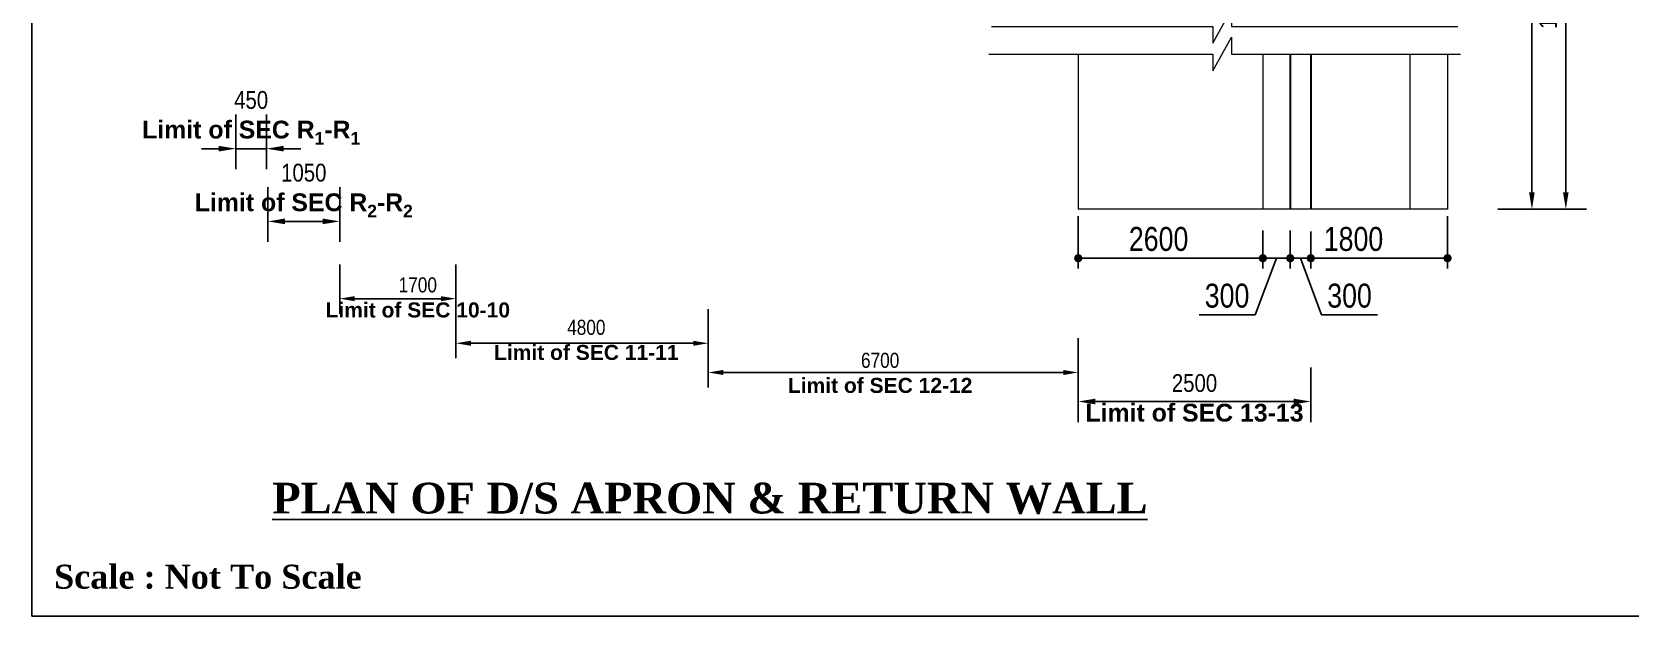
# Model space of a CAD drawing. Extents: x -119161 to 3778985, y -718511 to -30958.
# Drawn here: x 3088952 to 3112321, y -272810 to -264270 of the extents above; entities that cross this region are included whole.
import ezdxf

# ---------------------------------------------------------------- set-up
doc = ezdxf.new("R2010")
doc.units = 0
doc.header["$MEASUREMENT"] = 0
doc.linetypes.add('DASHED2', pattern=[9.525, 6.35, -3.175])
doc.linetypes.add('HIDDEN', pattern=[0.375, 0.25, -0.125])
doc.layers.get('0').update_dxf_attribs({"linetype": 'CONTINUOUS'})
doc.layers.get('DEFPOINTS').update_dxf_attribs({"linetype": 'CONTINUOUS'})
doc.layers.add('Dim', color=7, linetype='CONTINUOUS', lineweight=9)
doc.layers.add('Dimension', color=8, linetype='CONTINUOUS', lineweight=18)
for name, color, linetype in [('DOTTED', 240, 'DASHED2'), ('LINE', 7, 'CONTINUOUS'), ('TEXT', 10, 'CONTINUOUS'), ('TXT', 7, 'CONTINUOUS')]:
    doc.layers.add(name, color=color, linetype=linetype)
doc.styles.add('ARIAL', font='ARIALN.TTF')
doc.styles.add('DIM', font='isocp3.shx')
doc.styles.add('SH-T2', font='arial.ttf', dxfattribs={"width": 0.8})
doc.styles.get("Standard").update_dxf_attribs({"font": 'times.ttf', "height": 250})
doc.linetypes.add('ZIGZAG', pattern='A,0.0001,-0.2,[131,ltypeshp.shx,S=0.2,R=0,X=-0.2,Y=0],-0.4,[131,ltypeshp.shx,S=0.2,R=180,X=0.2,Y=0],-0.2', length=0.8001)
doc.dimstyles.new('dim_240', dxfattribs={"dimtxt": 480, "dimasz": 480, "dimexe": 300, "dimexo": 200, "dimgap": 200, "dimtad": 1, "dimdec": 0, "dimzin": 0, "dimdsep": 46, "dimtxsty": 'DIM', "dimcen": 350, "dimclrd": 5, "dimclre": 5, "dimclrt": 7, "dimadec": 0, "dimazin": 0, "dimtfac": 1, "dimtdec": 0, "dimtmove": 0, "dimatfit": 3, "dimfxl": 20, "dimtolj": 1, "dimtzin": 0, "dimarcsym": 0})
doc.dimstyles.new('dim_250', dxfattribs={"dimtxt": 500, "dimasz": 500, "dimexe": 500, "dimexo": 100, "dimgap": 150, "dimtad": 1, "dimdec": 0, "dimzin": 0, "dimdsep": 46, "dimtxsty": 'ARIAL', "dimcen": 350, "dimclrd": 5, "dimclre": 5, "dimclrt": 7, "dimadec": 0, "dimazin": 0, "dimtfac": 1, "dimtdec": 0, "dimtmove": 0, "dimatfit": 3, "dimfxl": 500, "dimfxlon": 1, "dimtolj": 1, "dimtzin": 0, "dimarcsym": 0})

# ---------------------------------------------------------------- blocks, each defined once
blk = doc.blocks.new('*D1044')
at = {"layer": 'DEFPOINTS', "color": 0, "lineweight": -2, "ltscale": 50}
for p in [(3111382, -247922), (3111399, -247922), (3109652, -266863)]:
    blk.add_point(p, dxfattribs=at)
at = {"layer": 'Dim', "color": 5, "lineweight": -2, "ltscale": 50}
for p, q in [((3111382, -247922), (3111082, -247922)), ((3111382, -266613), (3111382, -248172)), ((3110882, -266863), (3111682, -266863))]:
    blk.add_line(p, q, dxfattribs=at)
for points in [[(3111340, -248172), (3111423, -248172), (3111382, -247922)], [(3111340, -266613), (3111423, -266613), (3111382, -266863)]]:
    blk.add_solid(points, dxfattribs=at)
at = {"layer": 'Dim', "color": 7, "ltscale": 50, "insert": (3111630, -257371), "char_height": 260, "attachment_point": 5, "rotation": 90, "style": 'ARIAL'}
blk.add_mtext('\\A1;36900', dxfattribs=at)
blk = doc.blocks.new('_Dot')
at = {"color": 0, "linetype": 'ByBlock', "lineweight": -2}
blk.add_line((-0.5, 0), (-1, 0), dxfattribs=at)
at = {"color": 0, "linetype": 'ByBlock', "const_width": 0.5}
blk.add_lwpolyline([(-0.25, 0, 1), (0.25, 0, 1)], format="xyb", close=True, dxfattribs=at)
blk = doc.blocks.new('*D1045')
at = {"layer": 'DEFPOINTS', "color": 0, "lineweight": -2}
for p in [(3107352, -267072), (3107652, -267088), (3107652, -267578)]:
    blk.add_point(p, dxfattribs=at)
at = {"layer": 'Dim', "color": 5, "lineweight": -2}
for p, q in [((3107352, -267172), (3107352, -267728)), ((3107652, -267188), (3107652, -267728)), ((3107232, -267578), (3107112, -267578)), ((3107352, -267578), (3107652, -267578)), ((3107352, -267578), (3107652, -267578)), ((3107502, -267578), (3107811, -268406)), ((3107772, -267578), (3107892, -267578)), ((3107811, -268406), (3108628, -268406))]:
    blk.add_line(p, q, dxfattribs=at)
at = {"layer": 'Dim', "color": 5, "lineweight": -2, "xscale": 120, "yscale": 120, "zscale": 120}
blk.add_blockref('_Dot', (3107352, -267578), dxfattribs=at)
at = {"layer": 'Dim', "color": 5, "lineweight": -2, "xscale": 120, "yscale": 120, "zscale": 120, "rotation": 180}
blk.add_blockref('_Dot', (3107652, -267578), dxfattribs=at)
at = {"layer": 'Dim', "color": 7, "insert": (3108219, -268128), "char_height": 350, "attachment_point": 5, "style": 'SH-T2'}
blk.add_mtext('\\A1;300', dxfattribs=at)
blk = doc.blocks.new('*D1046')
at = {"layer": 'DEFPOINTS', "color": 0, "lineweight": -2}
for p in [(3104252, -266863), (3106952, -267071), (3104252, -267578)]:
    blk.add_point(p, dxfattribs=at)
at = {"layer": 'Dim', "color": 5, "lineweight": -2}
for p, q in [((3104252, -266963), (3104252, -267728)), ((3106952, -267171), (3106952, -267728)), ((3106832, -267578), (3104372, -267578))]:
    blk.add_line(p, q, dxfattribs=at)
at = {"layer": 'Dim', "color": 5, "lineweight": -2, "xscale": 120, "yscale": 120, "zscale": 120, "rotation": 180}
blk.add_blockref('_Dot', (3104252, -267578), dxfattribs=at)
at = {"layer": 'Dim', "color": 5, "lineweight": -2, "xscale": 120, "yscale": 120, "zscale": 120}
blk.add_blockref('_Dot', (3106952, -267578), dxfattribs=at)
at = {"layer": 'Dim', "color": 7, "insert": (3105427, -267299), "char_height": 350, "attachment_point": 5, "style": 'SH-T2'}
blk.add_mtext('\\A1;2600', dxfattribs=at)
blk = doc.blocks.new('*D1047')
at = {"layer": 'DEFPOINTS', "color": 0, "lineweight": -2}
for p in [(3106952, -267071), (3107352, -267072), (3106952, -267578)]:
    blk.add_point(p, dxfattribs=at)
at = {"layer": 'Dim', "color": 5, "lineweight": -2}
for p, q in [((3106952, -267171), (3106952, -267728)), ((3107352, -267172), (3107352, -267728)), ((3106832, -267578), (3106712, -267578)), ((3107152, -267578), (3106837, -268407)), ((3107352, -267578), (3106952, -267578)), ((3107352, -267578), (3106952, -267578)), ((3107472, -267578), (3107592, -267578)), ((3106837, -268407), (3106020, -268407))]:
    blk.add_line(p, q, dxfattribs=at)
at = {"layer": 'Dim', "color": 5, "lineweight": -2, "xscale": 120, "yscale": 120, "zscale": 120}
blk.add_blockref('_Dot', (3106952, -267578), dxfattribs=at)
at = {"layer": 'Dim', "color": 5, "lineweight": -2, "xscale": 120, "yscale": 120, "zscale": 120, "rotation": 180}
blk.add_blockref('_Dot', (3107352, -267578), dxfattribs=at)
at = {"layer": 'Dim', "color": 7, "insert": (3106428, -268128), "char_height": 350, "attachment_point": 5, "style": 'SH-T2'}
blk.add_mtext('\\A1;300', dxfattribs=at)
blk = doc.blocks.new('*D1048')
at = {"layer": 'DEFPOINTS', "color": 0, "lineweight": -2, "ltscale": 50}
for p in [(3092402, -266089), (3093452, -266071), (3092402, -267040)]:
    blk.add_point(p, dxfattribs=at)
at = {"layer": 'Dim', "color": 5, "lineweight": -2, "ltscale": 50}
for p, q in [((3092402, -266540), (3092402, -267340)), ((3093452, -266540), (3093452, -267340)), ((3093202, -267040), (3092652, -267040))]:
    blk.add_line(p, q, dxfattribs=at)
for points in [[(3092652, -266998), (3092652, -267081), (3092402, -267040)], [(3093202, -266998), (3093202, -267081), (3093452, -267040)]]:
    blk.add_solid(points, dxfattribs=at)
at = {"layer": 'Dim', "color": 7, "ltscale": 50, "insert": (3092927, -266588), "char_height": 260, "attachment_point": 5, "style": 'ARIAL'}
blk.add_mtext('\\A1;1050\\P{\\fArial|b1|i0|c0|p34;Limit of SEC R\\H0.7x;\\S^ 2;\\H1.4286x;-R\\H0.7x;\\S^ 2;}', dxfattribs=at)
blk = doc.blocks.new('*D1049')
at = {"layer": 'DEFPOINTS', "color": 0, "lineweight": -2, "ltscale": 50}
for p in [(3107652, -268781), (3104252, -269239), (3104252, -269674)]:
    blk.add_point(p, dxfattribs=at)
at = {"layer": 'Dim', "color": 5, "lineweight": -2, "ltscale": 50}
for p, q in [((3107652, -269174), (3107652, -269974)), ((3104252, -269339), (3104252, -269974)), ((3107402, -269674), (3104502, -269674))]:
    blk.add_line(p, q, dxfattribs=at)
for points in [[(3104502, -269632), (3104502, -269715), (3104252, -269674)], [(3107402, -269632), (3107402, -269715), (3107652, -269674)]]:
    blk.add_solid(points, dxfattribs=at)
at = {"layer": 'Dim', "color": 7, "ltscale": 50, "insert": (3105952, -269622), "char_height": 260, "attachment_point": 5, "style": 'ARIAL'}
blk.add_mtext('\\A1;2500\\P{\\fArial|b1|i0|c0|p34;Limit of SEC 13-13}', dxfattribs=at)
blk = doc.blocks.new('*D1050')
at = {"layer": 'DEFPOINTS', "color": 0, "lineweight": -2, "ltscale": 50}
for p in [(3110886, -261393), (3111264, -261393), (3110143, -266863)]:
    blk.add_point(p, dxfattribs=at)
at = {"layer": 'Dim', "color": 5, "lineweight": -2, "ltscale": 50}
for p, q in [((3111164, -261393), (3110586, -261393)), ((3110886, -266613), (3110886, -261643)), ((3110386, -266863), (3111186, -266863))]:
    blk.add_line(p, q, dxfattribs=at)
for points in [[(3110844, -261643), (3110927, -261643), (3110886, -261393)], [(3110844, -266613), (3110927, -266613), (3110886, -266863)]]:
    blk.add_solid(points, dxfattribs=at)
at = {"layer": 'Dim', "color": 7, "ltscale": 50, "insert": (3111125, -263813), "char_height": 260, "attachment_point": 5, "rotation": 90, "style": 'ARIAL'}
blk.add_mtext('\\A1;12700', dxfattribs=at)
blk = doc.blocks.new('*D1059')
at = {"layer": 'DEFPOINTS', "color": 0, "lineweight": -2}
for p in [(3109652, -266863), (3107652, -267296), (3109652, -267578)]:
    blk.add_point(p, dxfattribs=at)
at = {"layer": 'Dim', "color": 5, "lineweight": -2}
for p, q in [((3109652, -266963), (3109652, -267728)), ((3107652, -267396), (3107652, -267728)), ((3107772, -267578), (3109532, -267578))]:
    blk.add_line(p, q, dxfattribs=at)
at = {"layer": 'Dim', "color": 5, "lineweight": -2, "xscale": 120, "yscale": 120, "zscale": 120, "rotation": 180}
blk.add_blockref('_Dot', (3107652, -267578), dxfattribs=at)
at = {"layer": 'Dim', "color": 5, "lineweight": -2, "xscale": 120, "yscale": 120, "zscale": 120}
blk.add_blockref('_Dot', (3109652, -267578), dxfattribs=at)
at = {"layer": 'Dim', "color": 7, "insert": (3108277, -267299), "char_height": 350, "attachment_point": 5, "style": 'SH-T2'}
blk.add_mtext('\\A1;1800', dxfattribs=at)
blk = doc.blocks.new('*D1062')
at = {"layer": 'DEFPOINTS', "color": 0, "lineweight": -2, "ltscale": 50}
for p in [(3091932, -265133), (3092382, -265008), (3091932, -265977)]:
    blk.add_point(p, dxfattribs=at)
at = {"layer": 'Dim', "color": 5, "lineweight": -2, "ltscale": 50}
for p, q in [((3091932, -265477), (3091932, -266277)), ((3092382, -265477), (3092382, -266277)), ((3091682, -265977), (3091432, -265977)), ((3092382, -265977), (3091932, -265977)), ((3092632, -265977), (3092882, -265977))]:
    blk.add_line(p, q, dxfattribs=at)
for points in [[(3091682, -265935), (3091682, -266018), (3091932, -265977)], [(3092632, -265935), (3092632, -266018), (3092382, -265977)]]:
    blk.add_solid(points, dxfattribs=at)
at = {"layer": 'Dim', "color": 7, "ltscale": 50, "insert": (3092157, -265525), "char_height": 260, "attachment_point": 5, "style": 'ARIAL'}
blk.add_mtext('\\A1;450\\P{\\fArial|b1|i0|c0|p34;Limit of SEC R\\H0.7x;\\S^ 1;\\H1.4286x;-R\\H0.7x;\\S^ 1;}', dxfattribs=at)
blk = doc.blocks.new('*D1086')
at = {"layer": 'DEFPOINTS', "color": 0, "lineweight": -2, "ltscale": 50}
for p in [(3093452, -267202), (3095151, -267131), (3095151, -268170)]:
    blk.add_point(p, dxfattribs=at)
at = {"layer": 'Dim', "color": 5, "lineweight": -2, "ltscale": 50}
for p, q in [((3093452, -267670), (3093452, -268390)), ((3095151, -267670), (3095151, -268390)), ((3093672, -268170), (3094931, -268170))]:
    blk.add_line(p, q, dxfattribs=at)
for points in [[(3093672, -268133), (3093672, -268207), (3093452, -268170)], [(3094931, -268133), (3094931, -268207), (3095151, -268170)]]:
    blk.add_solid(points, dxfattribs=at)
at = {"layer": 'Dim', "color": 7, "ltscale": 50, "insert": (3094594, -268153), "char_height": 220, "attachment_point": 5, "style": 'ARIAL'}
blk.add_mtext('\\A1;1700\\P{\\fArial|b1|i0|c0|p34;Limit of SEC 10-10}', dxfattribs=at)
blk = doc.blocks.new('*D1087')
at = {"layer": 'DEFPOINTS', "color": 0, "lineweight": -2, "ltscale": 50}
for p in [(3095151, -268030), (3098842, -268149), (3095151, -268822)]:
    blk.add_point(p, dxfattribs=at)
at = {"layer": 'Dim', "color": 5, "lineweight": -2, "ltscale": 50}
for p, q in [((3095151, -268322), (3095151, -269042)), ((3098842, -268322), (3098842, -269042)), ((3098622, -268822), (3095371, -268822))]:
    blk.add_line(p, q, dxfattribs=at)
for points in [[(3095371, -268785), (3095371, -268859), (3095151, -268822)], [(3098622, -268785), (3098622, -268859), (3098842, -268822)]]:
    blk.add_solid(points, dxfattribs=at)
at = {"layer": 'Dim', "color": 7, "ltscale": 50, "insert": (3097058, -268774), "char_height": 220, "attachment_point": 5, "style": 'ARIAL'}
blk.add_mtext('\\A1;4800\\P{\\fArial|b1|i0|c0|p34;Limit of SEC 11-11}', dxfattribs=at)
blk = doc.blocks.new('*D1088')
at = {"layer": 'DEFPOINTS', "color": 0, "lineweight": -2, "ltscale": 50}
for p in [(3104252, -268334), (3098842, -268576), (3104252, -269249)]:
    blk.add_point(p, dxfattribs=at)
at = {"layer": 'Dim', "color": 5, "lineweight": -2, "ltscale": 50}
for p, q in [((3098842, -268749), (3098842, -269469)), ((3104252, -268749), (3104252, -269469)), ((3099062, -269249), (3104032, -269249))]:
    blk.add_line(p, q, dxfattribs=at)
for points in [[(3099062, -269212), (3099062, -269286), (3098842, -269249)], [(3104032, -269212), (3104032, -269286), (3104252, -269249)]]:
    blk.add_solid(points, dxfattribs=at)
at = {"layer": 'Dim', "color": 7, "ltscale": 50, "insert": (3101355, -269256), "char_height": 220, "attachment_point": 5, "style": 'ARIAL'}
blk.add_mtext('\\A1;6700\\P{\\fArial|b1|i0|c0|p34;Limit of SEC 12-12}', dxfattribs=at)

msp = doc.modelspace()

# ---------------------------------------------------------------- linework, layer by layer
at = {"layer": 'Dim', "elevation": 0}
for points in [[(3102981.1, -264192.2), (3106221.7, -264192.2), (3106221.7, -264432.4), (3106493.7, -263943.4), (3106493.7, -264192.2), (3109804.5, -264190.3)], [(3102946.4, -264597.3), (3106221.7, -264597.3), (3106221.7, -264837.5), (3106493.7, -264348.4), (3106493.7, -264597.3), (3109839.4, -264595.1)]]:
    msp.add_lwpolyline(points, dxfattribs=at)
at = {"layer": 'Dimension', "color": 0, "lineweight": 30, "ltscale": 2}
for points in [[(3107351.8, -264596.7), (3107351.8, -266863.3)], [(3107651.8, -264596.4), (3107651.8, -266866.6)]]:
    msp.add_lwpolyline(points, dxfattribs=at)
at = {"layer": 'DOTTED', "color": 0, "linetype": 'HIDDEN', "lineweight": 20, "ltscale": 5}
msp.add_line((3109651.8, -266863.3), (3104251.8, -266863.3), dxfattribs=at)
for points in [[(3104251.8, -264597.3), (3104251.8, -266863.3)], [(3106951.8, -264597), (3106951.8, -266863.3)], [(3109651.8, -264595.3), (3109651.8, -266863.3)]]:
    msp.add_lwpolyline(points, dxfattribs=at)
at = {"layer": 'DOTTED', "linetype": 'ZIGZAG', "lineweight": 20, "ltscale": 2}
msp.add_lwpolyline([(3109101.8, -264596), (3109101.8, -266863.3)], dxfattribs=at)
at = {"layer": 'LINE'}
msp.add_lwpolyline([(3144926.4, -272810.1), (3088951.9, -272810.1), (3088951.9, -233228.2), (3144926.4, -233228.2)], close=True, dxfattribs=at)

# ---------------------------------------------------------------- texts
at = {"layer": 'TEXT', "color": 0, "linetype": 'ByBlock', "insert": (3089274.8, -272059.6), "char_height": 350.472, "width": 18241.891, "attachment_point": 1, "style": 'ARIAL'}
msp.add_mtext('{\\fTimes New Roman|b1|i0|c0|p18;Scale : Not To Scale}', dxfattribs=at)
at = {"layer": 'TXT', "color": 0, "insert": (3092465.7, -271091, 0), "char_height": 450, "width": 59703.667, "attachment_point": 4}
msp.add_mtext('{\\fTimes New Roman|b1|i0|c0|p18;\\L\\C6;PLAN OF D/S APRON & RETURN WALL}', dxfattribs=at)

# ---------------------------------------------------------------- dimensions: what is measured, and where the dimension line sits
at = {"layer": 'Dim', "ltscale": 50}
for base, p1, p2, angle, text, override, picture, middle in [((3111381.8, -247922.2), (3109651.8, -266863.3), (3111398.5, -247922.2), 90, '36900', {"dimtxt": 260, "dimasz": 250, "dimexe": 300, "dimgap": 100, "dimtmove": 1}, '*D1044', (3111863.1, -257371)), ((3110885.6, -261392.8), (3110142.7, -266863.3), (3111264, -261392.8), 270, '12700', {"dimtxt": 260, "dimasz": 250, "dimexe": 300, "dimgap": 100, "dimtmove": 1}, '*D1050', (3111357.7, -263812.9)), ((3091932.2, -265976.5), (3092382.2, -265008.1), (3091932.2, -265133.1), 180, '<>\\X{\\fArial|b1|i0|c0|p34;Limit of SEC R\\H0.7x;\\S^ 1;\\H1.4286x;-R\\H0.7x;\\S^ 1;}', {"dimtxt": 260, "dimasz": 250, "dimexe": 300, "dimgap": 100, "dimtmove": 1}, '*D1062', (3092157.2, -265976.5)), ((3092402.2, -267039.7), (3093452.2, -266071.3), (3092402.2, -266088.9), 180, '<>\\X{\\fArial|b1|i0|c0|p34;Limit of SEC R\\H0.7x;\\S^ 2;\\H1.4286x;-R\\H0.7x;\\S^ 2;}', {"dimtxt": 260, "dimasz": 250, "dimexe": 300, "dimgap": 100, "dimtmove": 1}, '*D1048', (3092927.2, -267039.7)), ((3095151.2, -268822.1), (3098841.7, -268148.7), (3095151.2, -268030.1), 180, '4800\\X{\\fArial|b1|i0|c0|p34;Limit of SEC 11-11}', {"dimtxt": 220, "dimasz": 220, "dimexe": 220, "dimgap": 100, "dimtmove": 1}, '*D1087', (3097057.9, -269171.5)), ((3104251.8, -269673.7), (3107652.2, -268780.7), (3104251.8, -269238.7), 180, '2500\\P{\\fArial|b1|i0|c0|p34;Limit of SEC 13-13}', {"dimtxt": 260, "dimasz": 250, "dimexe": 300, "dimgap": 100, "dimtmove": 1}, '*D1049', (3105952, -270073.6))]:
    dim = msp.add_linear_dim(base=base, p1=p1, p2=p2, angle=angle, text=text, dimstyle='dim_250', override=override, dxfattribs=at)
    dim.commit()
    dim.dimension.update_dxf_attribs({"geometry": picture, "text_midpoint": middle, "dimtype": 160})
at = {"layer": 'Dim'}
for base, p1, p2, text, picture, middle in [((3104251.8, -267577.8), (3106951.8, -267071.1), (3104251.8, -266863.3), '2600', '*D1046', (3105426.8, -267577.8)), ((3107651.8, -267577.8), (3107351.8, -267072.2), (3107651.8, -267087.6), '300', '*D1045', (3107910.6, -268406.4))]:
    dim = msp.add_linear_dim(base=base, p1=p1, p2=p2, text=text, dimstyle='dim_240', override={"dimtxt": 350, "dimasz": 120, "dimexe": 150, "dimexo": 100, "dimgap": 100, "dimtxsty": 'SH-T2', "dimblk1": 'Dot', "dimblk2": 'Dot', "dimsah": 1, "dimtmove": 1}, dxfattribs=at)
    dim.commit()
    dim.dimension.update_dxf_attribs({"geometry": picture, "text_midpoint": middle, "dimtype": 160})
for base, p1, p2, text, picture, middle in [((3109651.8, -267577.8), (3107651.8, -267295.8), (3109651.8, -266863.3), '1800', '*D1059', (3108276.8, -267577.8)), ((3106951.8, -267577.8), (3107351.8, -267072.2), (3106951.8, -267071.1), '300', '*D1047', (3106737, -268406.5))]:
    dim = msp.add_linear_dim(base=base, p1=p1, p2=p2, angle=180, text=text, dimstyle='dim_240', override={"dimtxt": 350, "dimasz": 120, "dimexe": 150, "dimexo": 100, "dimgap": 100, "dimtxsty": 'SH-T2', "dimblk1": 'Dot', "dimblk2": 'Dot', "dimsah": 1, "dimtmove": 1}, dxfattribs=at)
    dim.commit()
    dim.dimension.update_dxf_attribs({"geometry": picture, "text_midpoint": middle, "dimtype": 160})
at = {"layer": 'Dim', "ltscale": 50}
for base, p1, p2, text, picture, middle in [((3095151.2, -268170.1), (3093452.2, -267201.7), (3095151.2, -267131.1), '1700\\P{\\fArial|b1|i0|c0|p34;Limit of SEC 10-10}', '*D1086', (3094593.9, -268550.6)), ((3104251.8, -269249), (3098841.7, -268575.6), (3104251.8, -268334), '6700\\P{\\fArial|b1|i0|c0|p34;Limit of SEC 12-12}', '*D1088', (3101355, -269654.1))]:
    dim = msp.add_linear_dim(base=base, p1=p1, p2=p2, text=text, dimstyle='dim_250', override={"dimtxt": 220, "dimasz": 220, "dimexe": 220, "dimgap": 100, "dimtmove": 1}, dxfattribs=at)
    dim.commit()
    dim.dimension.update_dxf_attribs({"geometry": picture, "text_midpoint": middle, "dimtype": 160})

doc.saveas('drawing.dxf')
